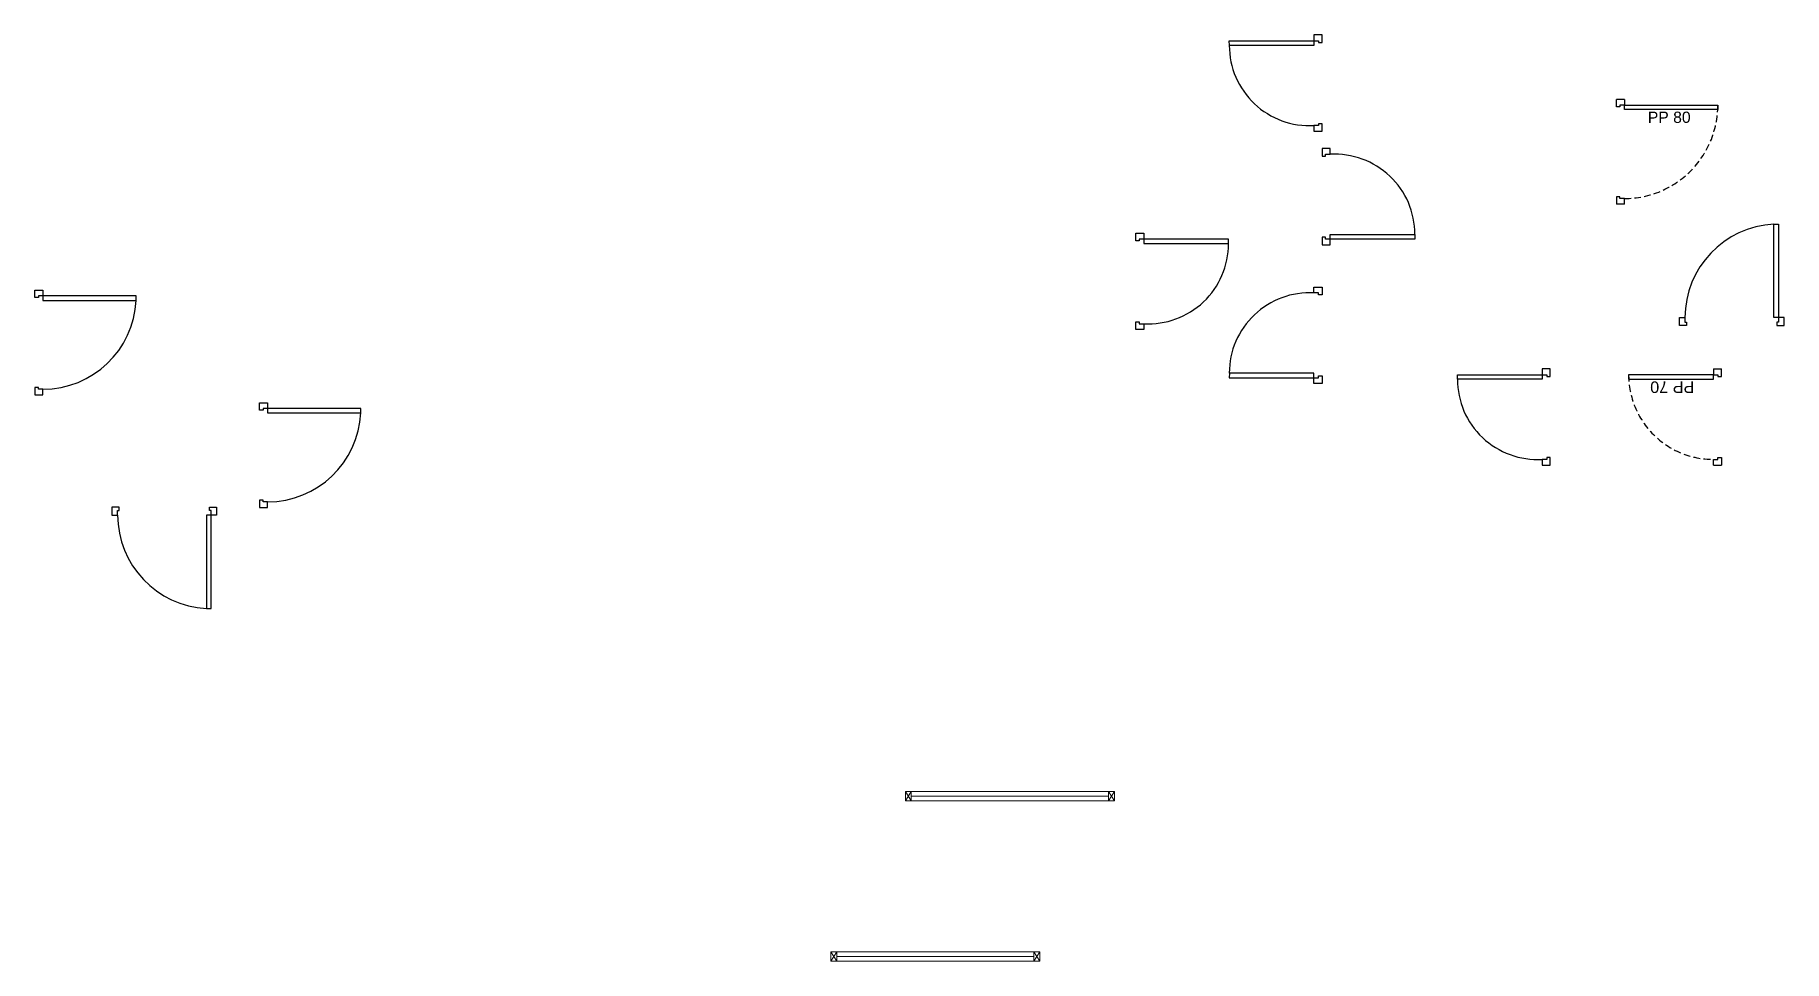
# Model space of a CAD drawing. Header units: millimetres. Extents: x -161 to 8306, y -322 to 968.
# Drawn here: x 6799 to 8306, y 108 to 906 of the extents above.
import ezdxf

# ---------------------------------------------------------------- set-up
doc = ezdxf.new("R2010")
doc.units = ezdxf.units.MM
doc.linetypes.add('CACHEx2', pattern=[0.590551, 0.393701, -0.19685])
doc.layers.add('MenuisExt', color=140, linetype='Continuous', lineweight=18)
doc.layers.add('MenuisInt', color=4, linetype='Continuous')
doc.styles.get("Standard").update_dxf_attribs({"font": 'Arial.ttf'})

# ---------------------------------------------------------------- blocks, each defined once
blk = doc.blocks.new('*U3')
at = {"color": 0}
for p, q in [((-83, 7), (-83, 0)), ((-83, 7), (-78, 7)), ((-76.5, 0), (-83, 0)), ((-78, 7), (-78, 3)), ((-78, 3), (-76.5, 3)), ((-76.5, 3), (-76.5, 0)), ((-6.5, 3), (-6.5, 0)), ((-5, 3), (-6.5, 3)), ((-6.5, 0), (0, 0)), ((-5, 7), (-5, 3)), ((0, 7), (-5, 7)), ((0, 7), (0, 0))]:
    blk.add_line(p, q, dxfattribs=at)
blk.add_lwpolyline([(-5, 7), (-5, 80), (-9, 80), (-9, 7)], close=True, dxfattribs=at)
at = {"color": 0, "linetype": 'CACHEx2', "ltscale": 15}
blk.add_arc((-5, 7), 73, 90, 180, dxfattribs=at)
at = {"color": 0, "linetype": 'CACHEx2', "ltscale": 0.1}
blk.add_arc((-5, 7), 73, 90, 93.1411, dxfattribs=at)
at = {"color": 0, "insert": (-15.7, 42.4), "char_height": 10, "width": 48.444, "attachment_point": 5, "rotation": 90}
blk.add_mtext('PP 70 ', dxfattribs=at)
blk = doc.blocks.new('*U5')
at = {"color": 0}
for p, q in [((-6.5, 0), (0, 0)), ((0, -7), (0, 0)), ((-86.5, 0), (-93, 0)), ((-93, -7), (-93, 0)), ((-93, -7), (-88, -7)), ((-88, -7), (-88, -3)), ((-88, -3), (-86.5, -3)), ((-86.5, -3), (-86.5, 0)), ((-6.5, -3), (-6.5, 0)), ((-5, -3), (-6.5, -3)), ((-5, -7), (-5, -3)), ((0, -7), (-5, -7))]:
    blk.add_line(p, q, dxfattribs=at)
blk.add_lwpolyline([(-5, -7), (-5, -90), (-9, -90), (-9, -7)], close=True, dxfattribs=at)
at = {"color": 0, "linetype": 'CACHEx2', "ltscale": 15}
blk.add_arc((-5, -7), 83, 180, 270, dxfattribs=at)
at = {"color": 0, "insert": (-15.9, -46.8), "char_height": 10, "width": 52.764, "attachment_point": 5, "rotation": 270}
blk.add_mtext('PP 80 ', dxfattribs=at)
blk = doc.blocks.new('*U7')
at = {"color": 0, "linetype": 'ByBlock', "lineweight": -2}
for points in [[(-264, -8), (-269, -8), (-269, 0), (-264, 0)], [(-94, 0), (-264, 0), (-264, -8), (-94, -8)], [(-89, -8), (-94, -8), (-94, 0), (-89, 0)]]:
    blk.add_lwpolyline(points, close=True, dxfattribs=at)
for points in [[(-264, -8), (-269, 0)], [(-264, 0), (-269, -8)], [(-89, -8), (-94, 0)], [(-89, 0), (-94, -8)], [(-264, -4), (-94, -4)]]:
    blk.add_lwpolyline(points, dxfattribs=at)

msp = doc.modelspace()

# ---------------------------------------------------------------- linework, layer by layer
for p, q in [((7908.159, 906.31), (7901.159, 906.31)), ((7901.159, 906.31), (7901.159, 901.31)), ((7908.159, 899.81), (7908.159, 906.31)), ((7828.269, 897.31), (7828.159, 901.31)), ((7828.159, 901.31), (7901.159, 901.31)), ((7901.159, 897.31), (7828.269, 897.31)), ((7901.159, 901.31), (7905.159, 901.31)), ((7901.159, 901.31), (7901.159, 897.31)), ((7905.159, 901.31), (7905.159, 899.81)), ((7905.159, 899.81), (7908.159, 899.81)), ((7908.159, 829.81), (7905.159, 829.81)), ((7905.159, 829.81), (7905.159, 828.31)), ((7908.159, 823.31), (7908.159, 829.81)), ((7905.159, 828.31), (7901.159, 828.31)), ((7901.159, 828.31), (7901.159, 823.31)), ((7901.159, 823.31), (7908.159, 823.31)), ((7915.159, 808.444), (7908.159, 808.444)), ((7908.159, 808.444), (7908.159, 801.944)), ((7908.159, 801.944), (7911.159, 801.944)), ((7911.159, 801.944), (7911.159, 803.444)), ((7911.159, 803.444), (7915.159, 803.444)), ((7915.159, 803.444), (7915.159, 808.444)), ((7747.511, 728.944), (7747.511, 735.444)), ((7747.511, 735.444), (7754.511, 735.444)), ((7750.511, 728.944), (7747.511, 728.944)), ((7754.511, 730.444), (7750.511, 730.444)), ((7750.511, 730.444), (7750.511, 728.944)), ((7754.511, 735.444), (7754.511, 730.444)), ((7754.511, 730.444), (7754.511, 726.444)), ((7827.511, 730.444), (7754.511, 730.444)), ((7754.511, 726.444), (7827.401, 726.444)), ((7827.401, 726.444), (7827.511, 730.444)), ((7911.159, 731.944), (7908.159, 731.944)), ((7908.159, 731.944), (7908.159, 725.444)), ((7908.159, 725.444), (7915.159, 725.444)), ((7911.159, 730.444), (7911.159, 731.944)), ((7915.159, 730.444), (7911.159, 730.444)), ((7915.159, 730.444), (7915.159, 734.444)), ((7915.159, 734.444), (7988.049, 734.444)), ((7915.159, 725.444), (7915.159, 730.444)), ((7988.159, 730.444), (7915.159, 730.444)), ((7988.049, 734.444), (7988.159, 730.444)), ((7901.159, 688.928), (7908.159, 688.928)), ((7901.159, 683.928), (7901.159, 688.928)), ((7905.159, 683.928), (7901.159, 683.928)), ((7905.159, 682.428), (7905.159, 683.928)), ((7908.159, 682.428), (7905.159, 682.428)), ((7908.159, 688.928), (7908.159, 682.428)), ((7747.511, 652.444), (7747.511, 658.944)), ((7747.511, 658.944), (7750.511, 658.944)), ((7754.511, 652.444), (7747.511, 652.444)), ((7750.511, 658.944), (7750.511, 657.444)), ((7750.511, 657.444), (7754.511, 657.444)), ((7754.511, 657.444), (7754.511, 652.444)), ((8104.791, 618.505), (8097.791, 618.505)), ((8097.791, 618.505), (8097.791, 613.505)), ((8104.791, 612.005), (8104.791, 618.505)), ((7828.269, 614.928), (7828.159, 610.928)), ((7828.159, 610.928), (7901.159, 610.928)), ((7901.159, 614.928), (7828.269, 614.928)), ((7901.159, 610.928), (7901.159, 614.928)), ((7901.159, 605.928), (7901.159, 610.928)), ((7901.159, 610.928), (7905.159, 610.928)), ((7908.159, 605.928), (7901.159, 605.928)), ((7905.159, 612.428), (7908.159, 612.428)), ((7905.159, 610.928), (7905.159, 612.428)), ((7908.159, 612.428), (7908.159, 605.928)), ((8024.901, 609.505), (8024.791, 613.505)), ((8024.791, 613.505), (8097.791, 613.505)), ((8097.791, 609.505), (8024.901, 609.505)), ((8097.791, 613.505), (8101.791, 613.505)), ((8097.791, 613.505), (8097.791, 609.505)), ((8101.791, 613.505), (8101.791, 612.005)), ((8101.791, 612.005), (8104.791, 612.005)), ((8101.791, 540.505), (8097.791, 540.505)), ((8097.791, 540.505), (8097.791, 535.505)), ((8097.791, 535.505), (8104.791, 535.505)), ((8104.791, 542.005), (8101.791, 542.005)), ((8101.791, 542.005), (8101.791, 540.505)), ((8104.791, 535.505), (8104.791, 542.005))]:
    msp.add_line(p, q)
for centre, start, end in [((7897.269, 897.31), 180, 273.227078), ((7919.049, 734.444), 0, 93.227078), ((7758.401, 726.444), 266.772922, 0), ((7897.269, 614.928), 86.772922, 180), ((8093.901, 609.505), 180, 273.227078)]:
    msp.add_arc(centre, 69.11, start, end)
at = {"layer": 'MenuisInt'}
for p, q in [((8297.537, 662.71), (8297.537, 743.22)), ((8297.537, 743.22), (8301.417, 743.22)), ((8301.417, 743.22), (8301.417, 662.71)), ((6798.87, 680.003), (6798.87, 686.308)), ((6798.87, 686.308), (6805.66, 686.308)), ((6801.78, 680.003), (6798.87, 680.003)), ((6805.66, 681.458), (6801.78, 681.458)), ((6801.78, 681.458), (6801.78, 680.003)), ((6805.66, 686.308), (6805.66, 681.458)), ((6805.66, 681.458), (6805.66, 677.578)), ((6886.17, 681.458), (6805.66, 681.458)), ((6886.17, 677.578), (6886.17, 681.458)), ((6805.66, 677.578), (6886.17, 677.578)), ((8216.057, 655.92), (8216.057, 662.71)), ((8216.057, 662.71), (8220.907, 662.71)), ((8222.362, 655.92), (8216.057, 655.92)), ((8220.907, 662.71), (8220.907, 658.83)), ((8220.907, 658.83), (8222.362, 658.83)), ((8222.362, 658.83), (8222.362, 655.92)), ((8301.417, 662.71), (8297.537, 662.71)), ((8301.417, 658.83), (8299.962, 658.83)), ((8299.962, 658.83), (8299.962, 655.92)), ((8299.962, 655.92), (8306.267, 655.92)), ((8306.267, 662.71), (8301.417, 662.71)), ((8301.417, 662.71), (8301.417, 658.83)), ((8306.267, 655.92), (8306.267, 662.71)), ((6801.78, 602.403), (6798.87, 602.403)), ((6798.87, 602.403), (6798.87, 596.098)), ((6798.87, 596.098), (6805.66, 596.098)), ((6801.78, 600.948), (6801.78, 602.403)), ((6805.66, 600.948), (6801.78, 600.948)), ((6805.66, 596.098), (6805.66, 600.948)), ((6992.499, 583.003), (6992.499, 589.308)), ((6992.499, 589.308), (6999.289, 589.308)), ((6999.289, 589.308), (6999.289, 584.458)), ((6995.409, 583.003), (6992.499, 583.003)), ((6999.289, 584.458), (6995.409, 584.458)), ((6995.409, 584.458), (6995.409, 583.003)), ((6999.289, 584.458), (6999.289, 580.578)), ((7079.799, 584.458), (6999.289, 584.458)), ((6999.289, 580.578), (7079.799, 580.578)), ((7079.799, 580.578), (7079.799, 584.458)), ((6865.243, 499.308), (6865.243, 492.518)), ((6871.548, 499.308), (6865.243, 499.308)), ((6871.548, 496.398), (6871.548, 499.308)), ((6949.148, 499.308), (6955.453, 499.308)), ((6949.148, 496.398), (6949.148, 499.308)), ((6955.453, 499.308), (6955.453, 492.518)), ((6995.409, 505.403), (6992.499, 505.403)), ((6992.499, 505.403), (6992.499, 499.098)), ((6992.499, 499.098), (6999.289, 499.098)), ((6995.409, 503.948), (6995.409, 505.403)), ((6999.289, 503.948), (6995.409, 503.948)), ((6999.289, 499.098), (6999.289, 503.948)), ((6865.243, 492.518), (6870.093, 492.518)), ((6870.093, 492.518), (6870.093, 496.398)), ((6870.093, 496.398), (6871.548, 496.398)), ((6950.603, 492.518), (6946.723, 492.518)), ((6946.723, 492.518), (6946.723, 412.008)), ((6950.603, 496.398), (6949.148, 496.398)), ((6950.603, 492.518), (6950.603, 496.398)), ((6955.453, 492.518), (6950.603, 492.518)), ((6950.603, 412.008), (6950.603, 492.518)), ((6946.723, 412.008), (6950.603, 412.008))]:
    msp.add_line(p, q, dxfattribs=at)
for centre, start, end in [((8301.417, 662.71), 92.762312, 180), ((6805.66, 681.458), 270, 357.237688), ((6999.289, 584.458), 270, 357.237688), ((6950.603, 492.518), 180, 267.237688)]:
    msp.add_arc(centre, 80.51, start, end, dxfattribs=at)

# ---------------------------------------------------------------- block references
at = {"layer": 'MenuisExt'}
for p in [(7818.113, 254.308), (7753.854, 116.116)]:
    msp.add_blockref('*U7', p, dxfattribs=at)
at = {"layer": 'MenuisInt', "xscale": 0.97, "yscale": 0.97, "zscale": 0.97, "rotation": 90}
msp.add_blockref('*U5', (8161.938, 850.728), dxfattribs=at)
at = {"layer": 'MenuisInt', "rotation": 89.99999999999999}
msp.add_blockref('*U3', (8252.35, 618.505), dxfattribs=at)

doc.saveas('drawing.dxf')
